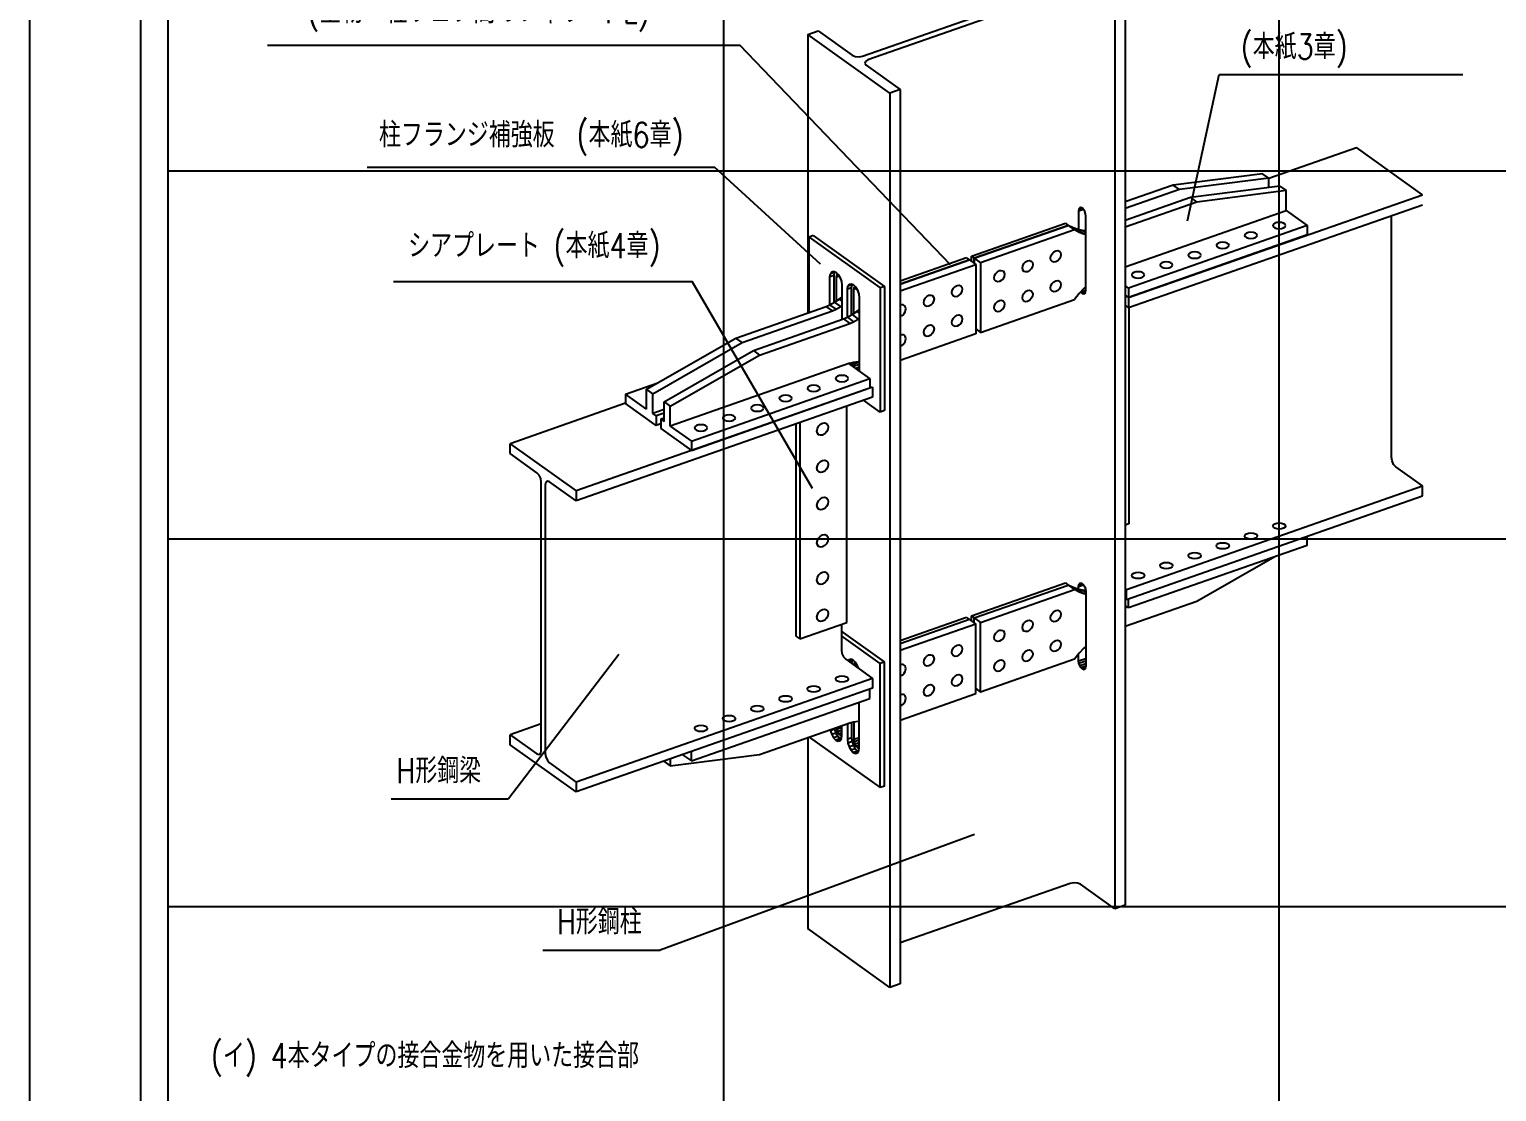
# Model space of a CAD drawing. Extents: x -668440 to 1010955, y -1678500 to 210463.
# Drawn here: x 300000 to 352824, y -90914 to -52649 of the extents above; entities that cross this region are included whole.
import ezdxf
from ezdxf.enums import TextEntityAlignment as Align

# ---------------------------------------------------------------- set-up
doc = ezdxf.new("R2010")
doc.units = 0
doc.header["$MEASUREMENT"] = 0
doc.layers.get('Defpoints').update_dxf_attribs({"color": 251, "linetype": 'CONTINUOUS'})
doc.layers.add('99_レイアウト枠', color=251, linetype='CONTINUOUS', plot=False)
doc.layers.add('s小梁', color=7, linetype='CONTINUOUS')
doc.layers.add('注記', color=3, linetype='CONTINUOUS')
doc.styles.add('S020', font='simplex.shx', dxfattribs={"width": 0.8, "height": 100, "bigfont": 'extfont2.shx'})

# ---------------------------------------------------------------- blocks, each defined once
blk = doc.blocks.new('ウェブクランプ工法設計指針')
at = {"layer": 'Defpoints'}
blk.add_line((777591.91976, 11813.3201), (777591.91976, -3580.08993), dxfattribs=at)
blk.add_lwpolyline([(777591.91976, -7200), (809591.91976, -7200), (809591.91976, 13600), (777591.91976, 13600)], close=True, dxfattribs=at)
at = {"layer": '注記', "extrusion": (3.51214e-17, -0.866025, -0.5)}
for p, q in [((781710.59723, 5581.7132), (782863.50941, 5985.3521)), ((782893.54766, 5963.90257), (781740.63547, 5560.26367)), ((783148.0578, 5819.25593), (783148.0578, 716.95121)), ((783207.044, 5839.90722), (783207.044, 737.60251)), ((781397.10088, 5705.70855), (781456.08708, 5726.35984)), ((781866.44844, 5370.55966), (781397.10088, 5705.70855)), ((781397.10088, 5705.70855), (781397.10088, 4116.25986)), ((781456.08708, 5726.35984), (781651.33567, 5586.9379)), ((781651.33567, 5586.9379), (781651.33567, 5586.9379)), ((781651.33567, 5586.9379), (781668.20845, 5579.85893)), ((781668.20845, 5579.85893), (781689.89969, 5577.94655)), ((781689.89969, 5577.94655), (781710.59723, 5581.7132)), ((781726.47752, 5551.82728), (781722.65277, 5540.98166)), ((781722.65277, 5540.98166), (781730.18606, 5530.63289)), ((781740.63547, 5560.26367), (781726.47752, 5551.82728)), ((781730.18606, 5530.63289), (781925.43464, 5391.21095)), ((781740.63547, 5560.26367), (781740.63547, 5560.26367)), ((781925.43464, 5391.21095), (781866.44844, 5370.55966)), ((781866.44844, 5370.55966), (781866.44844, 268.25495)), ((781925.43464, 5391.21095), (781925.43464, 288.90624)), ((784026.337, 4885.00164), (784526.46674, 5060.09895)), ((784903.82218, 4790.63924), (784526.46674, 5060.09895)), ((783990.66658, 4910.89244), (783481.24027, 4845.92492)), ((784026.337, 4885.42113), (783516.91068, 4820.4536)), ((784026.337, 4885.42113), (783990.66658, 4910.89244)), ((784026.337, 4885.42113), (783990.66658, 4910.89244)), ((784026.337, 4831.70043), (784026.337, 4885.42113)), ((783481.24027, 4845.92492), (783207.044, 4749.92777)), ((783516.91068, 4820.4536), (783207.044, 4711.96811)), ((783580.74195, 4774.87335), (783207.044, 4644.04029)), ((783227.15131, 4203.63045), (784903.82218, 4790.63924)), ((783516.91068, 4820.4536), (783481.24027, 4845.92492)), ((783516.91068, 4820.4536), (783481.24027, 4845.92492)), ((784090.16827, 4839.84088), (783580.74195, 4774.87335)), ((783580.74195, 4774.87335), (783616.41237, 4749.40204)), ((783580.74195, 4774.87335), (783616.41237, 4749.40204)), ((784125.83868, 4814.36956), (783616.41237, 4749.40204)), ((784090.16827, 4839.84088), (784125.83868, 4814.36956)), ((784090.16827, 4839.84088), (784125.83868, 4814.36956)), ((784125.83868, 4700.98501), (784125.83868, 4814.36956)), ((782944.05555, 4709.78865), (782942.48357, 4698.9788)), ((782942.48357, 4698.9788), (782969.88022, 4708.57047)), ((782942.48357, 4698.9788), (782942.48357, 4590.8317)), ((782948.53219, 4716.70776), (782944.05555, 4709.78865)), ((782944.05555, 4709.78865), (782961.7532, 4715.98466)), ((782955.23195, 4718.68277), (782948.53219, 4716.70776)), ((782963.13486, 4715.413), (782955.23195, 4718.68277)), ((782971.03777, 4707.39625), (782963.13486, 4715.413)), ((782977.73753, 4695.85299), (782971.03777, 4707.39625)), ((782982.21417, 4682.54057), (782977.73753, 4695.85299)), ((783616.41237, 4749.40204), (783207.044, 4606.08063)), ((783207.044, 4379.31153), (784125.83868, 4700.98501)), ((783227.15131, 4146.93818), (784903.82218, 4733.94697)), ((784125.83868, 4700.98501), (784245.99166, 4615.1869)), ((782330.49752, 4440.17737), (782866.73575, 4627.91639)), ((782883.63226, 4615.85103), (782347.39403, 4428.11201)), ((782347.39403, 4428.11201), (782883.63226, 4615.85103)), ((782866.73575, 4627.91639), (782883.63226, 4615.85103)), ((782910.44417, 4601.33271), (782883.63226, 4615.85103)), ((782883.63226, 4615.85103), (782919.30267, 4590.37972)), ((782883.63226, 4615.85103), (782919.30267, 4590.37972)), ((782983.78615, 4669.4857), (782982.21417, 4682.54057)), ((782983.78615, 4244.29364), (782983.78615, 4669.4857)), ((784245.99166, 4615.1869), (783227.13903, 4258.48275)), ((784245.99166, 4615.1869), (784245.99166, 4561.32924)), ((784245.99166, 4615.1869), (784245.99166, 4561.32924)), ((784726.4088, 3293.09186), (784726.4088, 4671.83388)), ((781429.01651, 4557.57678), (781404.88579, 4549.12852)), ((781404.88579, 4549.12852), (781810.40208, 4259.55988)), ((781404.88579, 4118.98539), (781404.88579, 4549.12852)), ((781429.01651, 4557.57678), (781834.53281, 4268.00813)), ((782919.30267, 4590.37972), (782383.06445, 4402.64069)), ((782937.25608, 4591.88315), (782910.44417, 4601.33271)), ((782910.44417, 4601.33271), (782946.11458, 4575.86139)), ((782910.44417, 4601.33271), (782946.11458, 4575.86139)), ((782946.11458, 4575.86139), (782919.30267, 4590.37972)), ((782964.06799, 4586.49023), (782937.25608, 4591.88315)), ((782937.25608, 4591.88315), (782972.92649, 4566.41183)), ((782937.25608, 4591.88315), (782972.92649, 4566.41183)), ((782972.92649, 4566.41183), (782946.11458, 4575.86139)), ((782983.78615, 4585.05838), (782964.06799, 4586.49023)), ((782964.06799, 4586.49023), (782983.78615, 4572.41)), ((782964.06799, 4586.49023), (782983.78615, 4572.41)), ((782983.78615, 4564.22753), (782972.92649, 4566.41183)), ((784245.99166, 4561.32924), (783227.13903, 4204.62509)), ((782330.49752, 4440.17737), (782347.39403, 4428.11201)), ((782330.49752, 4411.64473), (782330.49752, 4440.17737)), ((781533.99782, 4351.28103), (781544.96107, 4354.51287)), ((781544.96107, 4354.51287), (781557.8931, 4349.16234)), ((782303.68561, 4430.79042), (781925.43464, 4298.36333)), ((782320.58212, 4418.72506), (781925.43464, 4280.38244)), ((781925.43464, 4280.38244), (782320.58212, 4418.72506)), ((781925.43464, 4242.42278), (782356.25253, 4393.25374)), ((782303.68561, 4430.79042), (782320.58212, 4418.72506)), ((782320.58212, 4418.72506), (782356.25253, 4393.25374)), ((782347.39403, 4428.11201), (782383.06445, 4402.64069)), ((782347.39403, 4428.11201), (782383.06445, 4402.64069)), ((782347.39403, 4428.11201), (782347.39403, 4399.57937)), ((782347.39403, 4399.57937), (782347.39403, 4428.11201)), ((782356.25253, 4393.25374), (782356.25253, 3996.40782)), ((782383.06445, 4402.64069), (782383.06445, 4005.79477)), ((781524.10007, 4322.27001), (781526.67241, 4339.95885)), ((781548.23079, 4330.71827), (781524.10007, 4322.27001)), ((781524.10007, 4163.19538), (781524.10007, 4322.27001)), ((781526.67241, 4339.95885), (781533.99782, 4351.28103)), ((781550.80313, 4348.4071), (781526.67241, 4339.95885)), ((781548.23079, 4330.71827), (781550.80313, 4348.4071)), ((781548.23079, 4176.55925), (781548.23079, 4330.71827)), ((781550.80313, 4348.4071), (781552.68573, 4351.31685)), ((781557.8931, 4349.16234), (781570.82513, 4336.04402)), ((781561.37252, 4321.3341), (781562.94451, 4332.14394)), ((781576.32455, 4326.56886), (781561.37252, 4321.3341)), ((781561.37252, 4184.94833), (781561.37252, 4321.3341)), ((781562.94451, 4332.14394), (781567.42115, 4339.06306)), ((781571.37555, 4335.09568), (781562.94451, 4332.14394)), ((781567.73919, 4339.17441), (781567.42115, 4339.06306)), ((781567.42115, 4339.06306), (781567.75263, 4339.16077)), ((781570.82513, 4336.04402), (781581.78837, 4317.15504)), ((781581.78837, 4317.15504), (781589.11378, 4295.37109)), ((781589.11378, 4295.37109), (781591.68612, 4274.00857)), ((781591.68612, 4274.00857), (781591.68612, 4078.49741)), ((781623.60176, 4251.21845), (781626.1741, 4268.90728)), ((781626.1741, 4268.90728), (781633.4995, 4280.22947)), ((781650.30482, 4277.35554), (781626.1741, 4268.90728)), ((781633.4995, 4280.22947), (781644.46275, 4283.4613)), ((781644.46275, 4283.4613), (781657.39478, 4278.11078)), ((781647.73248, 4259.66671), (781650.30482, 4277.35554)), ((781650.30482, 4277.35554), (781652.18741, 4280.26529)), ((781657.39478, 4278.11078), (781670.32681, 4264.99245)), ((781662.44619, 4261.09238), (781666.92283, 4268.01149)), ((781667.24088, 4268.12284), (781666.92283, 4268.01149)), ((781666.92283, 4268.01149), (781667.25431, 4268.10921)), ((781834.53281, 4268.00813), (781810.40208, 4259.55988)), ((781834.53281, 4268.00813), (781834.53281, 3559.3547)), ((783227.13903, 4258.48275), (783207.044, 4272.83208)), ((781550.78265, 4177.97251), (781577.59457, 4195.63422)), ((781577.59457, 4195.63422), (781591.68612, 4206.5245)), ((781591.68612, 4185.5718), (781577.59457, 4195.63422)), ((781591.68612, 4185.5718), (781577.59457, 4195.63422)), ((781647.73248, 4259.66671), (781623.60176, 4251.21845)), ((781623.60176, 4092.14381), (781623.60176, 4251.21845)), ((781647.73248, 4105.50769), (781647.73248, 4259.66671)), ((781660.87421, 4250.28254), (781662.44619, 4261.09238)), ((781675.82623, 4255.5173), (781660.87421, 4250.28254)), ((781660.87421, 4113.89677), (781660.87421, 4250.28254)), ((781670.87723, 4264.04412), (781662.44619, 4261.09238)), ((781670.32681, 4264.99245), (781681.29006, 4246.10348)), ((781681.29006, 4246.10348), (781688.61546, 4224.31953)), ((781688.61546, 4224.31953), (781691.1878, 4202.95701)), ((781691.1878, 4202.95701), (781691.1878, 3785.97039)), ((781810.40208, 4259.55988), (781810.40208, 3550.90644)), ((782383.06445, 4005.79477), (782919.30267, 4193.5338)), ((782946.11458, 4226.82603), (782919.30267, 4193.5338)), ((782972.92649, 4255.04949), (782946.11458, 4226.82603)), ((782955.03481, 4236.21587), (782955.23195, 4235.8762)), ((782955.23195, 4235.8762), (782983.78615, 4245.87313)), ((782955.23195, 4235.8762), (782963.13486, 4227.85944)), ((782963.13486, 4227.85944), (782982.37588, 4234.59579)), ((782963.13486, 4227.85944), (782971.03777, 4224.58967)), ((782971.03777, 4224.58967), (782978.04753, 4227.04382)), ((782971.03777, 4224.58967), (782977.73753, 4226.56469)), ((782983.78615, 4264.8378), (782972.92649, 4255.04949)), ((782974.57823, 4256.53828), (782983.78615, 4259.762)), ((782977.73753, 4226.56469), (782982.21417, 4233.4838)), ((782982.21417, 4233.4838), (782983.78615, 4244.29364)), ((783227.13903, 4204.62509), (783207.044, 4218.97442)), ((783227.15131, 4203.63045), (783207.05629, 4217.97978)), ((783227.13903, 4258.48275), (783227.13903, 4204.62509)), ((783227.13903, 4258.48275), (783227.13903, 4204.62509)), ((783227.15131, 4203.63045), (783227.15131, 4146.93818)), ((783227.15131, 4203.63045), (783227.15131, 4146.93818)), ((780987.73252, 3972.93846), (781502.52121, 4153.16792)), ((781023.40293, 3947.46714), (781538.19163, 4127.6966)), ((781502.52121, 4153.16792), (781523.97074, 4163.12375)), ((781538.19163, 4127.6966), (781502.52121, 4153.16792)), ((781538.19163, 4127.6966), (781502.52121, 4153.16792)), ((781523.97074, 4163.12375), (781550.78265, 4177.97251)), ((781559.64116, 4137.65244), (781523.97074, 4163.12375)), ((781559.64116, 4137.65244), (781523.97074, 4163.12375)), ((781538.19163, 4127.6966), (781559.64116, 4137.65244)), ((781586.45307, 4152.50119), (781550.78265, 4177.97251)), ((781586.45307, 4152.50119), (781550.78265, 4177.97251)), ((781559.64116, 4137.65244), (781586.45307, 4152.50119)), ((781586.45307, 4152.50119), (781591.68612, 4155.94834)), ((781623.47243, 4092.07219), (781650.28434, 4106.92094)), ((781650.28434, 4106.92094), (781677.09625, 4124.58265)), ((781650.28434, 4106.92094), (781685.95475, 4081.44962)), ((781650.28434, 4106.92094), (781685.95475, 4081.44962)), ((781677.09625, 4124.58265), (781691.1878, 4135.47293)), ((781677.09625, 4124.58265), (781691.1878, 4114.52024)), ((781677.09625, 4124.58265), (781691.1878, 4114.52024)), ((783227.15131, 4146.93818), (783207.05629, 4161.28751)), ((783229.225, 4147.66418), (783229.225, 2913.36777)), ((781087.2342, 3901.88689), (781602.0229, 4082.11635)), ((781122.90461, 3876.41558), (781637.69331, 4056.64504)), ((781602.0229, 4082.11635), (781623.47243, 4092.07219)), ((781602.0229, 4082.11635), (781637.69331, 4056.64504)), ((781602.0229, 4082.11635), (781637.69331, 4056.64504)), ((781623.47243, 4092.07219), (781659.14284, 4066.60087)), ((781623.47243, 4092.07219), (781659.14284, 4066.60087)), ((781637.69331, 4056.64504), (781659.14284, 4066.60087)), ((781659.14284, 4066.60087), (781685.95475, 4081.44962)), ((781685.95475, 4081.44962), (781691.1878, 4084.89677)), ((782356.25253, 4024.94046), (782383.06445, 4005.79477)), ((782356.25253, 4024.94046), (782383.06445, 4005.79477)), ((780478.3062, 3681.20183), (780987.73252, 3972.93846)), ((780513.97662, 3655.73052), (781023.40293, 3947.46714)), ((781023.40293, 3947.46714), (780987.73252, 3972.93846)), ((781023.40293, 3947.46714), (780987.73252, 3972.93846)), ((782356.25253, 3996.40782), (781925.43464, 3845.57685)), ((780577.80789, 3610.15027), (781087.2342, 3901.88689)), ((780613.4783, 3584.67895), (781122.90461, 3876.41558)), ((781087.2342, 3901.88689), (781122.90461, 3876.41558)), ((781087.2342, 3901.88689), (781122.90461, 3876.41558)), ((781637.69331, 3829.87594), (780613.4783, 3471.2944)), ((781752.4839, 3742.20043), (781632.33093, 3827.99855)), ((781637.69331, 3829.87594), (781659.14284, 3834.93923)), ((781650.03452, 3815.35688), (781647.99345, 3832.30735)), ((781659.14284, 3834.93923), (781685.95475, 3838.86438)), ((781691.1878, 3835.70338), (781660.87421, 3825.09048)), ((781660.87421, 3825.09048), (781660.87421, 3835.19269)), ((781662.44619, 3812.03561), (781660.87421, 3825.09048)), ((781691.1878, 3822.09815), (781662.44619, 3812.03561)), ((781664.89857, 3804.74285), (781662.44619, 3812.03561)), ((781691.1878, 3807.21845), (781671.22116, 3800.22805)), ((781691.1878, 3793.32958), (781684.27243, 3790.90848)), ((781685.95475, 3838.86438), (781691.1878, 3839.08145)), ((781766.82856, 3692.36595), (780077.67814, 3100.98803)), ((780358.15323, 3653.6154), (780543.3616, 3718.45755)), ((780733.63128, 3385.49629), (781752.4839, 3742.20043)), ((780733.63128, 3331.63863), (781752.4839, 3688.34277)), ((781752.4839, 3742.20043), (781752.4839, 3688.34277)), ((781752.4839, 3742.20043), (781752.4839, 3688.34277)), ((781766.82856, 3692.36595), (781766.82856, 3635.67368)), ((780358.15323, 3600.75668), (779700.3227, 3370.44773)), ((781766.82856, 3635.67368), (780077.67814, 3044.29575)), ((780358.15323, 3653.6154), (780358.15323, 3599.75774)), ((780358.15323, 3653.6154), (780358.15323, 3599.75774)), ((780478.3062, 3567.81729), (780358.15323, 3653.6154)), ((780532.75052, 3475.08235), (780358.15323, 3599.75774)), ((780513.97662, 3655.73052), (780478.3062, 3681.20183)), ((780478.3062, 3567.81729), (780478.3062, 3681.20183)), ((780513.97662, 3655.73052), (780478.3062, 3681.20183)), ((780513.97662, 3542.34597), (780513.97662, 3655.73052)), ((780577.80789, 3496.76572), (780577.80789, 3610.15027)), ((780577.80789, 3610.15027), (780613.4783, 3584.67895)), ((780577.80789, 3610.15027), (780613.4783, 3584.67895)), ((781810.40208, 3550.90644), (781716.41169, 3618.02254)), ((780577.80789, 3564.69354), (780513.97662, 3542.34597)), ((780532.75052, 3528.94001), (780513.97662, 3542.34597)), ((780577.80789, 3544.71477), (780532.75052, 3528.94001)), ((780532.75052, 3528.94001), (780532.75052, 3475.08235)), ((780532.75052, 3528.94001), (780532.75052, 3475.08235)), ((780577.80789, 3516.74449), (780559.03398, 3510.17168)), ((780613.4783, 3471.2944), (780613.4783, 3584.67895)), ((781620.51032, 2350.1507), (781620.51032, 3584.44711)), ((781834.53281, 3559.3547), (781810.40208, 3550.90644)), ((780559.03398, 3484.28429), (780532.75052, 3475.08235)), ((780559.03398, 3510.17168), (780559.03398, 3456.31402)), ((780559.03398, 3510.17168), (780559.03398, 3456.31402)), ((780559.03398, 3510.17168), (780577.80789, 3496.76572)), ((780559.03398, 3456.31402), (780733.63128, 3331.63863)), ((780613.4783, 3471.2944), (780733.63128, 3385.49629)), ((781329.86252, 3482.69022), (781329.86252, 2272.36833)), ((781352.3912, 3490.5776), (781352.3912, 2256.28119)), ((779700.3227, 3370.44773), (780077.67814, 3100.98803)), ((779700.3227, 3313.75546), (779700.3227, 3370.44773)), ((780733.63128, 3385.49629), (780733.63128, 3331.63863)), ((780733.63128, 3385.49629), (780733.63128, 3331.63863)), ((779853.33001, 3204.49692), (779700.3227, 3313.75546)), ((784726.4088, 3293.09186), (784726.4088, 3293.09186)), ((784729.67859, 3272.33199), (784726.4088, 3293.09186)), ((784738.61184, 3252.46497), (784729.67859, 3272.33199)), ((779865.53305, 3190.84609), (779853.33001, 3204.49692)), ((779874.46629, 3170.97906), (779865.53305, 3190.84609)), ((784750.81487, 3238.81414), (784738.61184, 3252.46497)), ((784903.82218, 3129.5556), (784750.81487, 3238.81414)), ((779877.73608, 3150.2192), (779874.46629, 3170.97906)), ((779877.73608, 1619.52779), (779877.73608, 3150.2192)), ((779903.53456, 3150.22217), (779900.26477, 3134.13205)), ((779900.26477, 3134.13205), (779900.26477, 1603.44064)), ((779900.26477, 3134.13205), (779900.26477, 3134.13205)), ((779912.4678, 3157.3312), (779903.53456, 3150.22217)), ((779924.67084, 3153.55429), (779912.4678, 3157.3312)), ((780077.67814, 3044.29575), (779924.67084, 3153.55429)), ((780077.67814, 3100.98803), (780077.67814, 3044.29575)), ((783214.67177, 2538.17767), (784903.82218, 3129.5556)), ((784903.82218, 3072.86332), (784903.82218, 3129.5556)), ((783214.67177, 2481.4854), (784903.82218, 3072.86332)), ((783229.225, 2913.36777), (783207.044, 2905.60212)), ((784245.99166, 2789.69565), (783227.13903, 2432.99151)), ((784245.99166, 2789.69565), (784245.99166, 2842.55438)), ((784245.99166, 2789.69565), (784245.99166, 2842.55438)), ((784060.78328, 2724.8535), (783616.41237, 2470.3726)), ((782330.49752, 2387.91703), (782866.73575, 2575.65605)), ((782347.39403, 2375.85167), (782883.63226, 2563.59069)), ((782347.39403, 2375.85167), (782883.63226, 2563.59069)), ((782383.06445, 2350.38035), (782919.30267, 2538.11938)), ((782866.73575, 2575.65605), (782883.63226, 2563.59069)), ((782910.44417, 2549.07237), (782883.63226, 2563.59069)), ((782883.63226, 2563.59069), (782919.30267, 2538.11938)), ((782883.63226, 2563.59069), (782919.30267, 2538.11938)), ((782937.25608, 2539.62281), (782910.44417, 2549.07237)), ((782910.44417, 2549.07237), (782946.11458, 2523.60105)), ((782910.44417, 2549.07237), (782946.11458, 2523.60105)), ((782946.11458, 2523.60105), (782919.30267, 2538.11938)), ((782964.06799, 2534.22989), (782937.25608, 2539.62281)), ((782937.25608, 2539.62281), (782972.92649, 2514.15149)), ((782937.25608, 2539.62281), (782972.92649, 2514.15149)), ((782942.48357, 2556.01082), (782944.05555, 2566.82067)), ((782942.48357, 2556.01082), (782969.88022, 2565.60249)), ((782942.48357, 2538.57136), (782942.48357, 2556.01082)), ((782944.05555, 2566.82067), (782948.53219, 2573.73978)), ((782944.05555, 2566.82067), (782961.7532, 2573.01668)), ((782972.92649, 2514.15149), (782946.11458, 2523.60105)), ((782948.53219, 2573.73978), (782955.23195, 2575.71479)), ((782955.23195, 2575.71479), (782963.13486, 2572.44502)), ((782963.13486, 2572.44502), (782971.03777, 2564.42827)), ((782964.06799, 2534.22989), (782983.78615, 2520.14966)), ((782964.06799, 2534.22989), (782983.78615, 2520.14966)), ((782983.02325, 2532.85344), (782964.06799, 2534.22989)), ((782971.03777, 2564.42827), (782977.73753, 2552.88501)), ((782983.78615, 2511.96719), (782972.92649, 2514.15149)), ((782977.73753, 2552.88501), (782982.21417, 2539.57259)), ((782982.21417, 2539.57259), (782983.78615, 2526.51772)), ((782983.78615, 2526.51772), (782983.78615, 2101.32566)), ((783214.67177, 2538.17767), (783207.044, 2543.62446)), ((783214.67177, 2481.4854), (783214.67177, 2538.17767)), ((783207.044, 2486.93218), (783214.67177, 2481.4854)), ((783616.41237, 2470.3726), (783207.044, 2327.05119)), ((783227.13903, 2432.99151), (783207.044, 2447.34084)), ((783227.13903, 2432.99151), (783227.13903, 2485.85023)), ((783227.13903, 2432.99151), (783227.13903, 2485.85023)), ((781352.3912, 2256.28119), (781620.51032, 2350.1507)), ((782303.68561, 2378.53008), (781925.43464, 2246.10299)), ((782320.58212, 2366.46472), (781925.43464, 2228.1221)), ((782320.58212, 2366.46472), (781925.43464, 2228.1221)), ((782303.68561, 2378.53008), (782320.58212, 2366.46472)), ((782320.58212, 2366.46472), (782356.25253, 2340.9934)), ((782320.58212, 2366.46472), (782356.25253, 2340.9934)), ((782330.49752, 2387.91703), (782347.39403, 2375.85167)), ((782330.49752, 2359.38439), (782330.49752, 2387.91703)), ((782347.39403, 2375.85167), (782383.06445, 2350.38035)), ((782347.39403, 2375.85167), (782383.06445, 2350.38035)), ((782347.39403, 2347.31903), (782347.39403, 2375.85167)), ((782347.39403, 2347.31903), (782347.39403, 2375.85167)), ((782383.06445, 1953.53443), (782383.06445, 2350.38035)), ((781329.86252, 2272.36833), (781352.3912, 2256.28119)), ((781589.41518, 2339.26417), (781589.41518, 2194.81856)), ((781834.53281, 2125.04015), (781589.41518, 2300.07228)), ((781810.40208, 2116.5919), (781589.41518, 2274.3929)), ((782356.25253, 2340.9934), (781925.43464, 2190.16244)), ((782356.25253, 1944.14748), (782356.25253, 2340.9934)), ((781589.41518, 2194.81856), (781592.68497, 2174.0587)), ((782972.92649, 2202.78915), (782946.11458, 2174.56568)), ((782983.78615, 2212.57746), (782972.92649, 2202.78915)), ((781592.68497, 2174.0587), (781601.61821, 2154.19168)), ((781601.61821, 2154.19168), (781613.82125, 2140.54084)), ((781613.82125, 2140.54084), (781766.82856, 2031.28231)), ((781613.82125, 2140.54084), (781613.82125, 2140.54084)), ((781633.4995, 2137.26149), (781628.73229, 2129.89326)), ((781650.30482, 2134.38756), (781631.60617, 2127.84109)), ((781644.46275, 2140.49332), (781633.4995, 2137.26149)), ((781657.39478, 2135.1428), (781644.46275, 2140.49332)), ((781647.73248, 2116.69873), (781647.38197, 2116.57601)), ((781650.30482, 2134.38756), (781647.73248, 2116.69873)), ((781647.73248, 2116.69873), (781647.73248, 2116.32572)), ((781652.18741, 2137.29731), (781650.30482, 2134.38756)), ((781670.32681, 2122.02447), (781657.39478, 2135.1428)), ((781662.44619, 2118.1244), (781660.87421, 2107.31456)), ((781675.82623, 2112.54932), (781660.87421, 2107.31456)), ((781660.87421, 2107.31456), (781660.87421, 2106.94155)), ((781666.92283, 2125.04351), (781662.44619, 2118.1244)), ((781670.87723, 2121.07614), (781662.44619, 2118.1244)), ((781667.24088, 2125.15486), (781666.92283, 2125.04351)), ((781667.25431, 2125.14123), (781666.92283, 2125.04351)), ((781681.29006, 2103.1355), (781670.32681, 2122.02447)), ((781686.05727, 2088.95898), (781681.29006, 2103.1355)), ((781834.53281, 2125.04015), (781810.40208, 2116.5919)), ((781810.40208, 1407.93846), (781810.40208, 2116.5919)), ((781834.53281, 1416.38672), (781834.53281, 2125.04015)), ((782919.30267, 2141.27346), (782383.06445, 1953.53443)), ((782946.11458, 2174.56568), (782919.30267, 2141.27346)), ((782942.48357, 2130.81876), (782942.48357, 2170.05707)), ((782942.48357, 2130.81876), (782983.78615, 2145.27896)), ((782944.05555, 2117.76389), (782942.48357, 2130.81876)), ((782944.05555, 2117.76389), (782983.78615, 2131.67373)), ((782948.53219, 2104.45148), (782944.05555, 2117.76389)), ((782948.53219, 2104.45148), (782983.78615, 2116.79402)), ((782955.23195, 2092.90822), (782948.53219, 2104.45148)), ((782955.23195, 2092.90822), (782983.78615, 2102.90515)), ((782963.13486, 2084.89146), (782955.23195, 2092.90822)), ((782983.78615, 2101.32566), (782982.21417, 2090.51582)), ((781766.82856, 2031.28231), (780077.67814, 1439.90438)), ((781766.82856, 2031.28231), (781766.82856, 1974.59003)), ((782963.13486, 2084.89146), (782982.37588, 2091.62781)), ((782971.03777, 2081.62169), (782963.13486, 2084.89146)), ((782971.03777, 2081.62169), (782978.04753, 2084.07584)), ((782977.73753, 2083.59671), (782971.03777, 2081.62169)), ((782982.21417, 2090.51582), (782977.73753, 2083.59671)), ((781766.82856, 1974.59003), (780077.67814, 1383.2121)), ((781752.4839, 1916.70919), (781752.4839, 1969.56791)), ((781752.4839, 1916.70919), (781752.4839, 1969.56791)), ((781925.43464, 1793.31651), (782356.25253, 1944.14748)), ((782356.25253, 1972.68012), (782383.06445, 1953.53443)), ((782356.25253, 1972.68012), (782383.06445, 1953.53443)), ((780733.63128, 1560.00505), (781752.4839, 1916.70919)), ((781691.1878, 1634.79697), (781691.1878, 1895.2492)), ((779877.73608, 1771.47718), (779700.3227, 1709.36409)), ((781122.90461, 1597.38614), (781637.69331, 1777.6156)), ((781591.68612, 1705.84853), (781591.68612, 1761.50831)), ((781623.60176, 1772.68209), (781623.60176, 1683.05841)), ((781637.69331, 1777.6156), (781659.14284, 1782.67889)), ((781647.73248, 1779.9854), (781647.73248, 1691.50667)), ((781659.14284, 1782.67889), (781685.95475, 1786.60404)), ((781660.87421, 1782.93235), (781660.87421, 1682.1225)), ((781685.95475, 1786.60404), (781691.1878, 1786.82111)), ((779700.3227, 1709.36409), (779853.33001, 1600.10555)), ((779700.3227, 1652.67181), (779700.3227, 1709.36409)), ((781397.10088, 1693.38328), (781397.10088, 603.40384)), ((781406.19976, 1696.56884), (781810.40208, 1407.93846)), ((781525.97924, 1738.50408), (781526.67241, 1732.74746)), ((781550.80313, 1741.19571), (781526.67241, 1732.74746)), ((781526.67241, 1732.74746), (781533.99782, 1710.96351)), ((781558.12854, 1719.41176), (781533.99782, 1710.96351)), ((781533.99782, 1710.96351), (781544.96107, 1692.07453)), ((781569.09179, 1700.52279), (781544.96107, 1692.07453)), ((781544.96107, 1692.07453), (781557.8931, 1678.95621)), ((781550.10996, 1746.95234), (781550.80313, 1741.19571)), ((781550.80313, 1741.19571), (781558.12854, 1719.41176)), ((781582.02382, 1687.40446), (781557.8931, 1678.95621)), ((781557.8931, 1678.95621), (781570.82513, 1673.60568)), ((781558.12854, 1719.41176), (781569.09179, 1700.52279)), ((781561.63581, 1750.98758), (781562.94451, 1740.11919)), ((781591.68612, 1750.18174), (781562.94451, 1740.11919)), ((781562.94451, 1740.11919), (781567.42115, 1726.80678)), ((781591.68612, 1735.30204), (781567.42115, 1726.80678)), ((781567.42115, 1726.80678), (781574.12091, 1715.26351)), ((781569.09179, 1700.52279), (781582.02382, 1687.40446)), ((781582.29564, 1677.62155), (781570.82513, 1673.60568)), ((781570.82513, 1673.60568), (781581.78837, 1676.83752)), ((781591.68612, 1721.41316), (781574.12091, 1715.26351)), ((781574.12091, 1715.26351), (781582.02382, 1707.24676)), ((781581.78837, 1676.83752), (781589.11378, 1688.1597)), ((781591.68612, 1710.62957), (781582.02382, 1707.24676)), ((781582.02382, 1707.24676), (781589.92673, 1703.97699)), ((781582.02382, 1687.40446), (781587.23119, 1685.24995)), ((781589.11378, 1688.1597), (781591.68612, 1705.84853)), ((781591.49374, 1704.52561), (781589.92673, 1703.97699)), ((781589.92673, 1703.97699), (781591.48057, 1704.43505)), ((781647.73248, 1691.50667), (781623.60176, 1683.05841)), ((781623.60176, 1683.05841), (781626.1741, 1661.69589)), ((781647.73248, 1691.50667), (781650.30482, 1670.14415)), ((781691.1878, 1692.7354), (781660.87421, 1682.1225)), ((781660.87421, 1682.1225), (781662.44619, 1669.06763)), ((781691.1878, 1679.13017), (781662.44619, 1669.06763)), ((780077.67814, 1383.2121), (779700.3227, 1652.67181)), ((779853.33001, 1600.10555), (779865.53305, 1596.32864)), ((779865.53305, 1596.32864), (779874.46629, 1603.43767)), ((779874.46629, 1603.43767), (779877.73608, 1619.52779)), ((779877.73608, 1619.52779), (779877.73608, 1619.52779)), ((779900.26477, 1603.44064), (779903.53456, 1582.68078)), ((780613.4783, 1532.41861), (781122.90461, 1597.38614)), ((780683.96032, 1595.47378), (780733.63128, 1560.00505)), ((780733.63128, 1560.00505), (780733.63128, 1612.86377)), ((780733.63128, 1560.00505), (780733.63128, 1612.86377)), ((781650.30482, 1670.14415), (781626.1741, 1661.69589)), ((781626.1741, 1661.69589), (781633.4995, 1639.91194)), ((781657.63022, 1648.3602), (781633.4995, 1639.91194)), ((781633.4995, 1639.91194), (781644.46275, 1621.02297)), ((781668.59347, 1629.47122), (781644.46275, 1621.02297)), ((781644.46275, 1621.02297), (781657.39478, 1607.90464)), ((781650.30482, 1670.14415), (781657.63022, 1648.3602)), ((781681.5255, 1616.3529), (781657.39478, 1607.90464)), ((781657.39478, 1607.90464), (781670.32681, 1602.55411)), ((781657.63022, 1648.3602), (781668.59347, 1629.47122)), ((781662.44619, 1669.06763), (781666.92283, 1655.75521)), ((781691.1878, 1664.25047), (781666.92283, 1655.75521)), ((781666.92283, 1655.75521), (781673.62259, 1644.21195)), ((781668.59347, 1629.47122), (781681.5255, 1616.3529)), ((781681.79732, 1606.56998), (781670.32681, 1602.55411)), ((781670.32681, 1602.55411), (781681.29006, 1605.78595)), ((781691.1878, 1650.3616), (781673.62259, 1644.21195)), ((781673.62259, 1644.21195), (781681.5255, 1636.19519)), ((781681.29006, 1605.78595), (781688.61546, 1617.10814)), ((781691.1878, 1639.578), (781681.5255, 1636.19519)), ((781681.5255, 1636.19519), (781689.42841, 1632.92543)), ((781681.5255, 1616.3529), (781686.73287, 1614.19839)), ((781688.61546, 1617.10814), (781691.1878, 1634.79697)), ((781690.99542, 1633.47404), (781689.42841, 1632.92543)), ((781689.42841, 1632.92543), (781690.98225, 1633.38348)), ((779903.53456, 1582.68078), (779912.4678, 1562.81375)), ((779912.4678, 1562.81375), (779924.67084, 1549.16292)), ((779924.67084, 1549.16292), (780077.67814, 1439.90438)), ((779924.67084, 1549.16292), (779924.67084, 1549.16292)), ((780577.80789, 1558.30941), (780577.80789, 1557.88993)), ((780577.80789, 1557.88993), (780613.4783, 1532.41861)), ((780577.80789, 1557.88993), (780613.4783, 1532.41861)), ((780613.4783, 1570.79776), (780613.4783, 1532.41861)), ((780077.67814, 1439.90438), (780077.67814, 1383.2121)), ((781834.53281, 1416.38672), (781810.40208, 1407.93846)), ((782893.54766, 861.59786), (781925.43464, 522.65784)), ((782914.24519, 865.3645), (782893.54766, 861.59786)), ((782935.93643, 863.45213), (782914.24519, 865.3645)), ((782952.80921, 856.37315), (782935.93643, 863.45213)), ((783148.0578, 716.95121), (782952.80921, 856.37315)), ((783207.044, 737.60251), (783148.0578, 716.95121)), ((781866.44844, 268.25495), (781397.10088, 603.40384)), ((781925.43464, 288.90624), (781866.44844, 268.25495))]:
    blk.add_line(p, q, dxfattribs=at)
at = {"layer": '注記'}
for p, q in [((778316.71109, 5644.68476), (781010.14909, 5644.68476)), ((782211.22806, 4390.39416), (781010.14909, 5644.68476)), ((783563.46063, 4642.73115), (783743.01631, 5477.04602)), ((783743.01631, 5477.04602), (785134.27463, 5477.04602)), ((778885.26478, 4948.22609), (780866.49999, 4948.22609)), ((781470.83542, 4395.14464), (780866.49999, 4948.22609)), ((779034.38327, 4296.45532), (780738.28395, 4296.45532)), ((781424.19542, 3115.21073), (780738.28395, 4296.45532)), ((780319.9966, 2168.44227), (779691.26768, 1344.77572)), ((779022.03171, 1344.77572), (779691.26768, 1344.77572)), ((782348.42736, 1141.2804), (780556.58475, 480.49781)), ((779887.34879, 480.49781), (780556.58475, 480.49781))]:
    blk.add_line(p, q, dxfattribs=at)
at = {"layer": '注記', "extrusion": (3.51214e-17, -0.866025, -0.5)}
for centre in [(784086.17708, -2307.58788, -3996.85946), (783764.43415, -2251.26618, -3899.3074), (783925.30562, -2279.42703, -3948.08343), (783603.56268, -2223.10532, -3850.53137), (783281.81975, -2166.78362, -3752.97931), (783442.69121, -2194.94447, -3801.75534), (781431.79787, -1842.9338, -3192.05497), (781592.66933, -1871.09465, -3240.831), (781270.9264, -1814.77295, -3143.27895), (780949.18346, -1758.45124, -3045.72689), (781110.05493, -1786.61209, -3094.50292), (780788.31199, -1730.29038, -2996.95086)]:
    blk.add_circle(centre, 36.00443, dxfattribs=at)
at = {"layer": '注記', "extrusion": (0.573576, -0.409576, 0.709406)}
for centre, radius in [((458523.84098, -450107.26404, 447184.25766), 36.00443), ((458245.19751, -449967.95121, 447045.84954), 36.00443), ((458384.51924, -450037.60763, 447115.0536), 36.00443), ((458036.21491, -449863.4666, 446942.04344), 36.00443), ((458385.42992, -450177.37876, 447253.91705), 36.00443), ((457896.89317, -449793.81018, 446872.83938), 36.00443), ((458106.78645, -450038.06593, 447115.50893), 36.00443), ((458246.10818, -450107.72234, 447184.71299), 36.00443), ((457897.80384, -449933.58131, 447011.70283), 36.00443), ((457758.48211, -449863.9249, 446942.49877), 36.00443), ((456949.12621, -449745.69585, 446825.03751), 39.27756), ((456776.11238, -449833.33925, 446912.11174), 39.27756), ((456603.09855, -449920.98264, 446999.18598), 39.27756), ((456430.08472, -450008.62604, 447086.26022), 39.27756), ((456257.07089, -450096.26943, 447173.33445), 39.27756), ((456084.05707, -450183.91282, 447260.40869), 39.27756), ((456714.35909, -450883.65853, 447955.61023), 36.00443), ((456853.68082, -450953.31494, 448024.81429), 36.00443), ((456575.03736, -450814.00211, 447886.40616), 36.00443), ((456366.05475, -450709.5175, 447782.60007), 36.00443), ((456575.94803, -450953.77324, 448025.26962), 36.00443), ((456715.26976, -451023.42965, 448094.47368), 36.00443), ((456226.73302, -450639.86108, 447713.39601), 36.00443), ((456436.62629, -450884.11683, 447956.06555), 36.00443), ((456227.64369, -450779.63221, 447852.25946), 36.00443), ((456088.32196, -450709.9758, 447783.0554), 36.00443)]:
    blk.add_circle(centre, radius, dxfattribs=at)
at = {"layer": '注記', "extrusion": (-3.51214e-17, 0.866025, 0.5)}
for centre in [(-783925.30562, -1421.95638, 2462.90069), (-784086.17708, -1450.11723, 2511.67672), (-783764.43415, -1393.79552, 2414.12466), (-783442.69121, -1337.47382, 2316.5726), (-783603.56268, -1365.63467, 2365.34863), (-783281.81975, -1309.31296, 2267.79657), (-781592.66933, -1013.624, 1755.64827), (-781270.9264, -957.30229, 1658.09621), (-781431.79787, -985.46315, 1706.87224), (-781110.05493, -929.14144, 1609.32018), (-780788.31199, -872.81973, 1511.76812), (-780949.18346, -900.98058, 1560.54415)]:
    blk.add_circle(centre, 36.00443, dxfattribs=at)
at = {"layer": '注記', "extrusion": (0.573576, -0.409576, 0.709406)}
for centre in [(457757.57144, -449724.15377, 446803.63532), (457619.16037, -449794.26849, 446873.29471), (456087.41128, -450570.20467, 447644.19195), (455949.00022, -450640.31939, 447713.85134)]:
    blk.add_arc(centre, 36.00443, 221.635708776, 48.740030041, dxfattribs=at)
at = {"layer": '注記', "style": 'S020', "width": 0.8}
for s, p in [('(金物-柱ウェブ間のフィラーPL)', (778544.06487, 5769.16681)), (' (本紙3章)', (783789.00475, 5564.68296)), ('柱フランジ補強板\u3000(本紙6章)', (778952.11513, 5061.35936)), ('シアプレート (本紙4章)', (779118.54202, 4428.93718)), ('H形鋼梁', (779051.97127, 1433.25316)), ('H形鋼柱', (779967.34934, 571.37273))]:
    blk.add_text(s, height=142.31, dxfattribs=at).set_placement(p)
blk.add_text('(イ) 4本タイプの接合金物を用いた接合部', height=142.31, dxfattribs=at).set_placement((779214.53993, -131.24932), align=Align.MIDDLE)

msp = doc.modelspace()

# ---------------------------------------------------------------- linework, layer by layer
at = {"layer": '99_レイアウト枠'}
for p, q in [((305000, -137250), (305000, -4750)), ((325000, -137250), (325000, -4750)), ((345000, -137250), (345000, -4750)), ((305000, -57750), (504999.99991, -57750)), ((305000, -71000), (504999.99991, -71000)), ((305000, -84250), (504999.99991, -84250))]:
    msp.add_line(p, q, dxfattribs=at)
for points in [[(300000, -148500), (510000, -148500), (510000, 0), (300000, 0)], [(305000, -4750), (504999.99991, -4750), (504999.99991, -137250), (305000, -137250)]]:
    msp.add_lwpolyline(points, close=True, dxfattribs=at)

# ---------------------------------------------------------------- block references
at = {"layer": 's小梁', "xscale": 6.312500000000052, "yscale": 6.312500000000052, "zscale": 6.312500000000052}
msp.add_blockref('ウェブクランプ工法設計指針', (-4604548.99347, -88850), dxfattribs=at)

doc.saveas('drawing.dxf')
